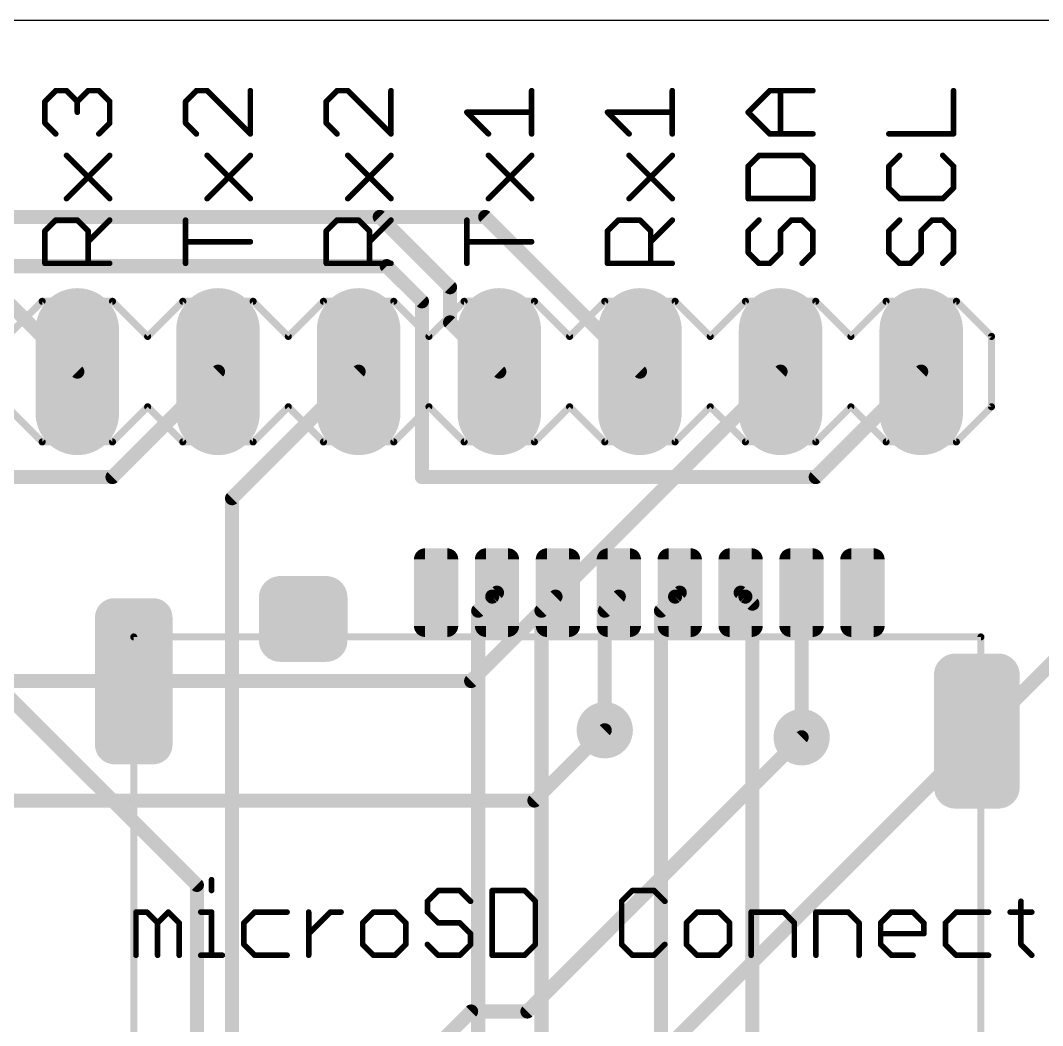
# Model space of a CAD drawing. Extents: x 0 to 99.1, y -1.2 to 60.2.
# Drawn here: x 67.3 to 85.76, y 42.04 to 60.19 of the extents above; entities that cross this region are included whole.
import ezdxf

# ---------------------------------------------------------------- set-up
doc = ezdxf.new("R2010")
doc.units = 0
for name, color, linetype in [('1', 22, 'CONTINUOUS'), ('16', 175, 'CONTINUOUS'), ('17', 82, 'CONTINUOUS'), ('18', 82, 'CONTINUOUS'), ('20', 7, 'CONTINUOUS'), ('21', 253, 'CONTINUOUS'), ('48', 253, 'CONTINUOUS')]:
    doc.layers.add(name, color=color, linetype=linetype)

# ---------------------------------------------------------------- blocks, each defined once
blk = doc.blocks.new('RECT')
blk.add_solid([(-0.5, -0.5), (0.5, -0.5), (-0.5, 0.5), (0.5, 0.5)])
blk = doc.blocks.new('LONGP100')
at = {"const_width": 1}
blk.add_lwpolyline([(-0.5, 0), (0.5, 0)], dxfattribs=at)
at = {"const_width": 0.5}
for points in [[(-0.5, 0.25, 1), (-0.5, -0.25)], [(0.5, -0.25, 1), (0.5, 0.25)]]:
    blk.add_lwpolyline(points, format="xyb", dxfattribs=at)
blk = doc.blocks.new('RECT128000X256000R50')
at = {"const_width": 0.2}
blk.add_lwpolyline([(0.3, -0.6), (0.3, 0.6, 0.4142), (0.2, 0.7), (-0.2, 0.7, 0.4142), (-0.3, 0.6), (-0.3, -0.6, 0.4142), (-0.2, -0.7), (0.2, -0.7, 0.4142)], format="xyb", close=True, dxfattribs=at)
blk.add_solid([(-0.2254, -0.6254), (0.2254, -0.6254), (-0.2254, 0.6254), (0.2254, 0.6254)])
blk = doc.blocks.new('RECT248000X448000R50')
at = {"const_width": 0.3875}
blk.add_lwpolyline([(0.5813, -1.0125), (0.5813, 1.0125, 0.4142), (0.3875, 1.2063), (-0.3875, 1.2063, 0.4142), (-0.5813, 1.0125), (-0.5813, -1.0125, 0.4142), (-0.3875, -1.2063), (0.3875, -1.2063, 0.4142)], format="xyb", close=True, dxfattribs=at)
blk.add_solid([(-0.4129, -1.0379), (0.4129, -1.0379), (-0.4129, 1.0379), (0.4129, 1.0379)])
blk = doc.blocks.new('RECT224000X480000R50')
at = {"const_width": 0.35}
blk.add_lwpolyline([(0.525, -1.15), (0.525, 1.15, 0.4142), (0.35, 1.325), (-0.35, 1.325, 0.4142), (-0.525, 1.15), (-0.525, -1.15, 0.4142), (-0.35, -1.325), (0.35, -1.325, 0.4142)], format="xyb", close=True, dxfattribs=at)
blk.add_solid([(-0.3754, -1.1754), (0.3754, -1.1754), (-0.3754, 1.1754), (0.3754, 1.1754)])
blk = doc.blocks.new('RECT256000X248000R50')
at = {"const_width": 0.3875}
blk.add_lwpolyline([(0.6063, -0.3875), (0.6063, 0.3875, 0.4142), (0.4125, 0.5813), (-0.4125, 0.5813, 0.4142), (-0.6063, 0.3875), (-0.6063, -0.3875, 0.4142), (-0.4125, -0.5813), (0.4125, -0.5813, 0.4142)], format="xyb", close=True, dxfattribs=at)
blk.add_solid([(-0.4379, -0.4129), (0.4379, -0.4129), (-0.4379, 0.4129), (0.4379, 0.4129)])
blk = doc.blocks.new('ROUNDV')
at = {"const_width": 0.5}
blk.add_lwpolyline([(0, -0.25, 1), (0, 0.25, 1), (0, -0.25)], format="xyb", dxfattribs=at)

msp = doc.modelspace()

# ---------------------------------------------------------------- linework, layer by layer
at = {"layer": '1', "const_width": 0.254}
for points in [[(25.019, 56.642), (73.787, 56.642)], [(73.787, 56.642), (75.057, 55.372)], [(56.769, 55.753), (73.914, 55.753)], [(73.914, 55.753), (74.549, 55.118)], [(75.057, 55.372), (75.057, 54.737)], [(74.549, 55.118), (74.549, 51.943)], [(75.057, 54.737), (75.946, 53.848)], [(71.12, 51.562), (73.406, 53.848)], [(81.661, 51.943), (83.566, 53.848)], [(74.549, 51.943), (81.661, 51.943)], [(71.12, 24.384), (71.12, 51.562)], [(75.565, 49.53), (75.819, 49.784)], [(75.819, 49.784), (75.905, 49.856)], [(76.708, 49.53), (76.962, 49.784)], [(76.962, 49.784), (77.005, 49.856)], [(77.851, 49.53), (78.105, 49.784)], [(78.105, 49.784), (78.105, 49.856)], [(78.867, 49.53), (79.121, 49.784)], [(79.121, 49.784), (79.205, 49.856)], [(80.391, 49.784), (80.305, 49.856)], [(80.518, 49.657), (80.391, 49.784)], [(81.407, 49.784), (81.405, 49.856)], [(81.407, 47.244), (81.407, 49.784)], [(75.565, 30.353), (75.565, 49.53)], [(76.708, 40.894), (76.708, 49.53)], [(77.851, 47.371), (77.851, 49.53)], [(78.867, 40.894), (78.867, 49.53)], [(80.518, 28.448), (80.518, 49.657)], [(67.056, 48.006), (70.485, 44.577)], [(70.485, 44.577), (70.485, 37.338)]]:
    msp.add_lwpolyline(points, dxfattribs=at)
at = {"layer": '1', "const_width": 0.127}
for points in [[(73.8319, 56.6869, 1), (73.7421, 56.5971)], [(73.787, 56.5785, 1), (73.787, 56.7055)], [(73.9589, 55.7979, 1), (73.8691, 55.7081)], [(73.914, 55.6895, 1), (73.914, 55.8165)], [(75.1205, 55.372, 1), (74.9935, 55.372)], [(75.0121, 55.3271, 1), (75.1019, 55.4169)], [(74.6125, 55.118, 1), (74.4855, 55.118)], [(74.5041, 55.0731, 1), (74.5939, 55.1629)], [(75.1019, 54.7819, 1), (75.0121, 54.6921)], [(74.9935, 54.737, 1), (75.1205, 54.737)], [(73.4509, 53.8031, 1), (73.3611, 53.8929)], [(75.9011, 53.8031, 1), (75.9909, 53.8929)], [(83.6109, 53.8031, 1), (83.5211, 53.8929)], [(74.549, 52.0065, 1), (74.549, 51.8795)], [(81.661, 51.8795, 1), (81.661, 52.0065)], [(74.4855, 51.943, 1), (74.6125, 51.943)], [(81.6161, 51.9879, 1), (81.7059, 51.8981)], [(71.1835, 51.562, 1), (71.0565, 51.562)], [(71.0751, 51.6069, 1), (71.1649, 51.5171)], [(75.7782, 49.8327, 1), (75.8598, 49.7353)], [(75.8639, 49.7391, 1), (75.7741, 49.8289)], [(75.9458, 49.8073, 1), (75.8642, 49.9047)], [(76.9075, 49.8166, 1), (77.0165, 49.7514)], [(77.0069, 49.7391, 1), (76.9171, 49.8289)], [(77.0595, 49.8234, 1), (76.9505, 49.8886)], [(78.1685, 49.856, 1), (78.0415, 49.856)], [(78.0415, 49.784, 1), (78.1685, 49.784)], [(78.1499, 49.7391, 1), (78.0601, 49.8289)], [(79.0797, 49.8322, 1), (79.1623, 49.7358)], [(79.1659, 49.7391, 1), (79.0761, 49.8289)], [(79.2463, 49.8078, 1), (79.1637, 49.9042)], [(80.3458, 49.9047, 1), (80.2642, 49.8073)], [(80.4359, 49.8289, 1), (80.3461, 49.7391)], [(80.3502, 49.7353, 1), (80.4318, 49.8327)], [(81.4685, 49.8578, 1), (81.3415, 49.8542)], [(81.4705, 49.784, 1), (81.3435, 49.784)], [(81.3435, 49.7822, 1), (81.4705, 49.7858)], [(75.6285, 49.53, 1), (75.5015, 49.53)], [(76.7715, 49.53, 1), (76.6445, 49.53)], [(77.9145, 49.53, 1), (77.7875, 49.53)], [(78.9305, 49.53, 1), (78.8035, 49.53)], [(80.5815, 49.657, 1), (80.4545, 49.657)], [(80.4731, 49.6121, 1), (80.5629, 49.7019)], [(75.5201, 49.5749, 1), (75.6099, 49.4851)], [(76.6631, 49.5749, 1), (76.7529, 49.4851)], [(77.8061, 49.5749, 1), (77.8959, 49.4851)], [(78.8221, 49.5749, 1), (78.9119, 49.4851)], [(77.7875, 47.371, 1), (77.9145, 47.371)], [(81.3435, 47.244, 1), (81.4705, 47.244)], [(70.5485, 44.577, 1), (70.4215, 44.577)], [(70.4401, 44.5321, 1), (70.5299, 44.6219)]]:
    msp.add_lwpolyline(points, format="xyb", dxfattribs=at)
at = {"layer": '16', "const_width": 0.254}
for points in [[(75.692, 56.642), (15.113, 56.642)], [(78.486, 53.848), (75.692, 56.642)], [(66.421, 55.753), (68.326, 53.848)], [(70.866, 53.848), (68.961, 51.943)], [(75.438, 48.26), (81.026, 53.848)], [(79.121, 41.783), (91.186, 53.848)], [(68.961, 51.943), (59.055, 51.943)], [(59.182, 48.26), (75.438, 48.26)], [(76.581, 46.101), (77.851, 47.371)], [(76.454, 42.291), (81.407, 47.244)], [(65.405, 46.101), (76.581, 46.101)], [(69.088, 35.941), (75.438, 42.291)], [(75.438, 42.291), (76.454, 42.291)]]:
    msp.add_lwpolyline(points, dxfattribs=at)
at = {"layer": '16', "const_width": 0.127}
for points in [[(75.7369, 56.6869, 1), (75.6471, 56.5971)], [(75.692, 56.5785, 1), (75.692, 56.7055)], [(68.2811, 53.8031, 1), (68.3709, 53.8929)], [(70.9109, 53.8031, 1), (70.8211, 53.8929)], [(78.4411, 53.8031, 1), (78.5309, 53.8929)], [(81.0709, 53.8031, 1), (80.9811, 53.8929)], [(68.961, 51.8795, 1), (68.961, 52.0065)], [(68.9161, 51.9879, 1), (69.0059, 51.8981)], [(75.3931, 48.3049, 1), (75.4829, 48.2151)], [(75.438, 48.1965, 1), (75.438, 48.3235)], [(77.8959, 47.3261, 1), (77.8061, 47.4159)], [(81.4519, 47.1991, 1), (81.3621, 47.2889)], [(76.5361, 46.1459, 1), (76.6259, 46.0561)], [(76.581, 46.0375, 1), (76.581, 46.1645)], [(75.438, 42.3545, 1), (75.438, 42.2275)], [(75.4829, 42.2461, 1), (75.3931, 42.3359)], [(76.4091, 42.3359, 1), (76.4989, 42.2461)], [(76.454, 42.2275, 1), (76.454, 42.3545)]]:
    msp.add_lwpolyline(points, format="xyb", dxfattribs=at)
at = {"layer": '20'}
msp.add_line((96.9243, 60.1908), (1.3641, 60.188), dxfattribs=at)
at = {"layer": '21'}
for points, const_width in [([(67.7408, 58.7273), (67.9357, 58.9222)], 0.1016), ([(67.9357, 58.9222), (68.1306, 58.9222)], 0.1016), ([(68.1306, 58.9222), (68.3255, 58.7273)], 0.1016), ([(68.3255, 58.7273), (68.5204, 58.9222)], 0.1016), ([(68.5204, 58.9222), (68.7153, 58.9222)], 0.1016), ([(68.7153, 58.9222), (68.9102, 58.7273)], 0.1016), ([(70.4757, 58.9222), (70.2808, 58.7273)], 0.1016), ([(70.6706, 58.9222), (70.4757, 58.9222)], 0.1016), ([(71.4502, 58.1426), (70.6706, 58.9222)], 0.1016), ([(71.4502, 58.9222), (71.4502, 58.1426)], 0.1016), ([(73.0157, 58.9222), (72.8208, 58.7273)], 0.1016), ([(73.2106, 58.9222), (73.0157, 58.9222)], 0.1016), ([(73.9902, 58.1426), (73.2106, 58.9222)], 0.1016), ([(73.9902, 58.9222), (73.9902, 58.1426)], 0.1016), ([(76.5302, 58.1426), (76.5302, 58.9222)], 0.1016), ([(79.0702, 58.1426), (79.0702, 58.9222)], 0.1016), ([(80.4408, 58.5324), (80.8306, 58.9222)], 0.1016), ([(80.8306, 58.9222), (81.6102, 58.9222)], 0.1016), ([(81.0255, 58.1426), (81.0255, 58.9222)], 0.1016), ([(84.1502, 58.1426), (84.1502, 58.9222)], 0.1016), ([(67.7408, 58.3375), (67.7408, 58.7273)], 0.1016), ([(68.3255, 58.7273), (68.3255, 58.5324)], 0.1016), ([(68.9102, 58.7273), (68.9102, 58.3375)], 0.1016), ([(70.2808, 58.7273), (70.2808, 58.3375)], 0.1016), ([(72.8208, 58.7273), (72.8208, 58.3375)], 0.1016), ([(75.7506, 58.1426), (75.3608, 58.5324)], 0.1016), ([(75.3608, 58.5324), (76.5302, 58.5324)], 0.1016), ([(78.2906, 58.1426), (77.9008, 58.5324)], 0.1016), ([(77.9008, 58.5324), (79.0702, 58.5324)], 0.1016), ([(80.8306, 58.1426), (80.4408, 58.5324)], 0.1016), ([(67.9357, 58.1426), (67.7408, 58.3375)], 0.1016), ([(68.9102, 58.3375), (68.7153, 58.1426)], 0.1016), ([(70.2808, 58.3375), (70.4757, 58.1426)], 0.1016), ([(72.8208, 58.3375), (73.0157, 58.1426)], 0.1016), ([(81.6102, 58.1426), (80.8306, 58.1426)], 0.1016), ([(82.9808, 58.1426), (84.1502, 58.1426)], 0.1016), ([(68.1306, 56.9732), (68.9102, 57.7528)], 0.1016), ([(68.9102, 56.9732), (68.1306, 57.7528)], 0.1016), ([(70.6706, 56.9732), (71.4502, 57.7528)], 0.1016), ([(71.4502, 56.9732), (70.6706, 57.7528)], 0.1016), ([(73.2106, 56.9732), (73.9902, 57.7528)], 0.1016), ([(73.9902, 56.9732), (73.2106, 57.7528)], 0.1016), ([(75.7506, 56.9732), (76.5302, 57.7528)], 0.1016), ([(76.5302, 56.9732), (75.7506, 57.7528)], 0.1016), ([(78.2906, 56.9732), (79.0702, 57.7528)], 0.1016), ([(79.0702, 56.9732), (78.2906, 57.7528)], 0.1016), ([(80.6357, 57.7528), (80.4408, 57.5579)], 0.1016), ([(81.4153, 57.7528), (80.6357, 57.7528)], 0.1016), ([(81.6102, 57.5579), (81.4153, 57.7528)], 0.1016), ([(83.1757, 57.7528), (82.9808, 57.5579)], 0.1016), ([(84.1502, 57.5579), (83.9553, 57.7528)], 0.1016), ([(80.4408, 57.5579), (80.4408, 56.9732)], 0.1016), ([(81.6102, 56.9732), (81.6102, 57.5579)], 0.1016), ([(82.9808, 57.5579), (82.9808, 57.1681)], 0.1016), ([(84.1502, 57.1681), (84.1502, 57.5579)], 0.1016), ([(82.9808, 57.1681), (83.1757, 56.9732)], 0.1016), ([(83.9553, 56.9732), (84.1502, 57.1681)], 0.1016), ([(80.4408, 56.9732), (81.6102, 56.9732)], 0.1016), ([(83.1757, 56.9732), (83.9553, 56.9732)], 0.1016), ([(67.7408, 56.3885), (67.9357, 56.5834)], 0.1016), ([(67.9357, 56.5834), (68.3255, 56.5834)], 0.1016), ([(68.3255, 56.5834), (68.5204, 56.3885)], 0.1016), ([(68.5204, 56.1936), (68.9102, 56.5834)], 0.1016), ([(70.2808, 55.8038), (70.2808, 56.5834)], 0.1016), ([(72.8208, 56.3885), (73.0157, 56.5834)], 0.1016), ([(73.0157, 56.5834), (73.4055, 56.5834)], 0.1016), ([(73.4055, 56.5834), (73.6004, 56.3885)], 0.1016), ([(73.6004, 56.1936), (73.9902, 56.5834)], 0.1016), ([(75.3608, 55.8038), (75.3608, 56.5834)], 0.1016), ([(77.9008, 56.3885), (78.0957, 56.5834)], 0.1016), ([(78.0957, 56.5834), (78.4855, 56.5834)], 0.1016), ([(78.4855, 56.5834), (78.6804, 56.3885)], 0.1016), ([(78.6804, 56.1936), (79.0702, 56.5834)], 0.1016), ([(80.6357, 56.5834), (80.4408, 56.3885)], 0.1016), ([(81.0255, 56.3885), (81.2204, 56.5834)], 0.1016), ([(81.2204, 56.5834), (81.4153, 56.5834)], 0.1016), ([(81.4153, 56.5834), (81.6102, 56.3885)], 0.1016), ([(83.1757, 56.5834), (82.9808, 56.3885)], 0.1016), ([(83.5655, 56.3885), (83.7604, 56.5834)], 0.1016), ([(83.7604, 56.5834), (83.9553, 56.5834)], 0.1016), ([(83.9553, 56.5834), (84.1502, 56.3885)], 0.1016), ([(67.7408, 55.8038), (67.7408, 56.3885)], 0.1016), ([(68.5204, 56.3885), (68.5204, 55.8038)], 0.1016), ([(72.8208, 55.8038), (72.8208, 56.3885)], 0.1016), ([(73.6004, 56.3885), (73.6004, 55.8038)], 0.1016), ([(77.9008, 55.8038), (77.9008, 56.3885)], 0.1016), ([(78.6804, 56.3885), (78.6804, 55.8038)], 0.1016), ([(80.4408, 56.3885), (80.4408, 55.9987)], 0.1016), ([(81.0255, 55.9987), (81.0255, 56.3885)], 0.1016), ([(81.6102, 56.3885), (81.6102, 55.9987)], 0.1016), ([(82.9808, 56.3885), (82.9808, 55.9987)], 0.1016), ([(83.5655, 55.9987), (83.5655, 56.3885)], 0.1016), ([(84.1502, 56.3885), (84.1502, 55.9987)], 0.1016), ([(71.4502, 56.1936), (70.2808, 56.1936)], 0.1016), ([(76.5302, 56.1936), (75.3608, 56.1936)], 0.1016), ([(80.4408, 55.9987), (80.6357, 55.8038)], 0.1016), ([(80.8306, 55.8038), (81.0255, 55.9987)], 0.1016), ([(81.6102, 55.9987), (81.4153, 55.8038)], 0.1016), ([(82.9808, 55.9987), (83.1757, 55.8038)], 0.1016), ([(83.3706, 55.8038), (83.5655, 55.9987)], 0.1016), ([(84.1502, 55.9987), (83.9553, 55.8038)], 0.1016), ([(68.9102, 55.8038), (67.7408, 55.8038)], 0.1016), ([(73.9902, 55.8038), (72.8208, 55.8038)], 0.1016), ([(79.0702, 55.8038), (77.9008, 55.8038)], 0.1016), ([(80.6357, 55.8038), (80.8306, 55.8038)], 0.1016), ([(83.1757, 55.8038), (83.3706, 55.8038)], 0.1016), ([(67.056, 54.483), (67.691, 55.118)], 0.127), ([(67.691, 55.118), (68.961, 55.118)], 0.127), ([(68.961, 55.118), (69.596, 54.483)], 0.127), ([(69.596, 54.483), (70.231, 55.118)], 0.127), ([(70.231, 55.118), (71.501, 55.118)], 0.127), ([(71.501, 55.118), (72.136, 54.483)], 0.127), ([(72.136, 54.483), (72.771, 55.118)], 0.127), ([(72.771, 55.118), (74.041, 55.118)], 0.127), ([(74.041, 55.118), (74.676, 54.483)], 0.127), ([(74.676, 54.483), (75.311, 55.118)], 0.127), ([(75.311, 55.118), (76.581, 55.118)], 0.127), ([(76.581, 55.118), (77.216, 54.483)], 0.127), ([(77.216, 54.483), (77.851, 55.118)], 0.127), ([(77.851, 55.118), (79.121, 55.118)], 0.127), ([(79.121, 55.118), (79.756, 54.483)], 0.127), ([(79.756, 54.483), (80.391, 55.118)], 0.127), ([(80.391, 55.118), (81.661, 55.118)], 0.127), ([(81.661, 55.118), (82.296, 54.483)], 0.127), ([(82.296, 54.483), (82.931, 55.118)], 0.127), ([(82.931, 55.118), (84.201, 55.118)], 0.127), ([(84.201, 55.118), (84.836, 54.483)], 0.127), ([(84.836, 54.483), (84.836, 53.213)], 0.127), ([(67.691, 52.578), (67.056, 53.213)], 0.127), ([(69.596, 53.213), (68.961, 52.578)], 0.127), ([(70.231, 52.578), (69.596, 53.213)], 0.127), ([(72.136, 53.213), (71.501, 52.578)], 0.127), ([(72.771, 52.578), (72.136, 53.213)], 0.127), ([(74.676, 53.213), (74.041, 52.578)], 0.127), ([(75.311, 52.578), (74.676, 53.213)], 0.127), ([(77.216, 53.213), (76.581, 52.578)], 0.127), ([(77.851, 52.578), (77.216, 53.213)], 0.127), ([(79.756, 53.213), (79.121, 52.578)], 0.127), ([(80.391, 52.578), (79.756, 53.213)], 0.127), ([(82.296, 53.213), (81.661, 52.578)], 0.127), ([(82.931, 52.578), (82.296, 53.213)], 0.127), ([(84.836, 53.213), (84.201, 52.578)], 0.127), ([(68.961, 52.578), (67.691, 52.578)], 0.127), ([(71.501, 52.578), (70.231, 52.578)], 0.127), ([(74.041, 52.578), (72.771, 52.578)], 0.127), ([(76.581, 52.578), (75.311, 52.578)], 0.127), ([(79.121, 52.578), (77.851, 52.578)], 0.127), ([(81.661, 52.578), (80.391, 52.578)], 0.127), ([(84.201, 52.578), (82.931, 52.578)], 0.127), ([(84.645, 49.056), (69.345, 49.056)], 0.127), ([(69.345, 49.056), (69.345, 33.256)], 0.127), ([(84.645, 33.256), (84.645, 49.056)], 0.127)]:
    msp.add_lwpolyline(points, dxfattribs=dict(at, const_width=const_width))
for points, const_width in [([(67.9357, 58.9476, 1), (67.9357, 58.8968)], 0.0508), ([(67.9537, 58.9042, 1), (67.9177, 58.9402)], 0.0508), ([(68.1486, 58.9402, 1), (68.1126, 58.9042)], 0.0508), ([(68.1306, 58.8968, 1), (68.1306, 58.9476)], 0.0508), ([(68.5204, 58.9476, 1), (68.5204, 58.8968)], 0.0508), ([(68.5384, 58.9042, 1), (68.5024, 58.9402)], 0.0508), ([(68.7333, 58.9402, 1), (68.6973, 58.9042)], 0.0508), ([(68.7153, 58.8968, 1), (68.7153, 58.9476)], 0.0508), ([(70.4757, 58.9476, 1), (70.4757, 58.8968)], 0.0508), ([(70.4937, 58.9042, 1), (70.4577, 58.9402)], 0.0508), ([(70.6886, 58.9402, 1), (70.6526, 58.9042)], 0.0508), ([(70.6706, 58.8968, 1), (70.6706, 58.9476)], 0.0508), ([(71.4756, 58.9222, 1), (71.4248, 58.9222)], 0.0508), ([(73.0157, 58.9476, 1), (73.0157, 58.8968)], 0.0508), ([(73.0337, 58.9042, 1), (72.9977, 58.9402)], 0.0508), ([(73.2286, 58.9402, 1), (73.1926, 58.9042)], 0.0508), ([(73.2106, 58.8968, 1), (73.2106, 58.9476)], 0.0508), ([(74.0156, 58.9222, 1), (73.9648, 58.9222)], 0.0508), ([(76.5556, 58.9222, 1), (76.5048, 58.9222)], 0.0508), ([(79.0956, 58.9222, 1), (79.0448, 58.9222)], 0.0508), ([(80.8306, 58.9476, 1), (80.8306, 58.8968)], 0.0508), ([(80.8486, 58.9042, 1), (80.8126, 58.9402)], 0.0508), ([(81.0509, 58.9222, 1), (81.0001, 58.9222)], 0.0508), ([(81.6102, 58.8968, 1), (81.6102, 58.9476)], 0.0508), ([(84.1756, 58.9222, 1), (84.1248, 58.9222)], 0.0508), ([(67.7228, 58.7453, 1), (67.7588, 58.7093)], 0.0508), ([(67.7662, 58.7273, 1), (67.7154, 58.7273)], 0.0508), ([(68.3075, 58.7453, 1), (68.3435, 58.7093)], 0.0508), ([(68.3509, 58.7273, 1), (68.3001, 58.7273)], 0.0508), ([(68.3075, 58.7093, 1), (68.3435, 58.7453)], 0.0508), ([(68.9356, 58.7273, 1), (68.8848, 58.7273)], 0.0508), ([(68.8922, 58.7093, 1), (68.9282, 58.7453)], 0.0508), ([(70.2628, 58.7453, 1), (70.2988, 58.7093)], 0.0508), ([(70.3062, 58.7273, 1), (70.2554, 58.7273)], 0.0508), ([(72.8028, 58.7453, 1), (72.8388, 58.7093)], 0.0508), ([(72.8462, 58.7273, 1), (72.7954, 58.7273)], 0.0508), ([(68.3001, 58.5324, 1), (68.3509, 58.5324)], 0.0508), ([(75.3788, 58.5504, 1), (75.3428, 58.5144)], 0.0508), ([(75.3608, 58.5578, 1), (75.3608, 58.507)], 0.0508), ([(76.5302, 58.507, 1), (76.5302, 58.5578)], 0.0508), ([(77.9188, 58.5504, 1), (77.8828, 58.5144)], 0.0508), ([(77.9008, 58.5578, 1), (77.9008, 58.507)], 0.0508), ([(79.0702, 58.507, 1), (79.0702, 58.5578)], 0.0508), ([(80.4588, 58.5504, 1), (80.4228, 58.5144)], 0.0508), ([(80.4228, 58.5504, 1), (80.4588, 58.5144)], 0.0508), ([(67.7588, 58.3555, 1), (67.7228, 58.3195)], 0.0508), ([(67.7154, 58.3375, 1), (67.7662, 58.3375)], 0.0508), ([(68.8848, 58.3375, 1), (68.9356, 58.3375)], 0.0508), ([(68.9282, 58.3195, 1), (68.8922, 58.3555)], 0.0508), ([(70.2988, 58.3555, 1), (70.2628, 58.3195)], 0.0508), ([(70.2554, 58.3375, 1), (70.3062, 58.3375)], 0.0508), ([(72.8388, 58.3555, 1), (72.8028, 58.3195)], 0.0508), ([(72.7954, 58.3375, 1), (72.8462, 58.3375)], 0.0508), ([(67.9177, 58.1246, 1), (67.9537, 58.1606)], 0.0508), ([(68.6973, 58.1606, 1), (68.7333, 58.1246)], 0.0508), ([(70.4577, 58.1246, 1), (70.4937, 58.1606)], 0.0508), ([(71.4248, 58.1426, 1), (71.4756, 58.1426)], 0.0508), ([(71.4322, 58.1246, 1), (71.4682, 58.1606)], 0.0508), ([(72.9977, 58.1246, 1), (73.0337, 58.1606)], 0.0508), ([(73.9648, 58.1426, 1), (74.0156, 58.1426)], 0.0508), ([(73.9722, 58.1246, 1), (74.0082, 58.1606)], 0.0508), ([(75.7326, 58.1246, 1), (75.7686, 58.1606)], 0.0508), ([(76.5048, 58.1426, 1), (76.5556, 58.1426)], 0.0508), ([(78.2726, 58.1246, 1), (78.3086, 58.1606)], 0.0508), ([(79.0448, 58.1426, 1), (79.0956, 58.1426)], 0.0508), ([(80.8306, 58.168, 1), (80.8306, 58.1172)], 0.0508), ([(80.8126, 58.1246, 1), (80.8486, 58.1606)], 0.0508), ([(81.0001, 58.1426, 1), (81.0509, 58.1426)], 0.0508), ([(81.6102, 58.1172, 1), (81.6102, 58.168)], 0.0508), ([(82.9808, 58.168, 1), (82.9808, 58.1172)], 0.0508), ([(84.1248, 58.1426, 1), (84.1756, 58.1426)], 0.0508), ([(84.1502, 58.1172, 1), (84.1502, 58.168)], 0.0508), ([(68.1486, 57.7708, 1), (68.1126, 57.7348)], 0.0508), ([(68.9282, 57.7348, 1), (68.8922, 57.7708)], 0.0508), ([(70.6886, 57.7708, 1), (70.6526, 57.7348)], 0.0508), ([(71.4682, 57.7348, 1), (71.4322, 57.7708)], 0.0508), ([(73.2286, 57.7708, 1), (73.1926, 57.7348)], 0.0508), ([(74.0082, 57.7348, 1), (73.9722, 57.7708)], 0.0508), ([(75.7686, 57.7708, 1), (75.7326, 57.7348)], 0.0508), ([(76.5482, 57.7348, 1), (76.5122, 57.7708)], 0.0508), ([(78.3086, 57.7708, 1), (78.2726, 57.7348)], 0.0508), ([(79.0882, 57.7348, 1), (79.0522, 57.7708)], 0.0508), ([(80.6357, 57.7782, 1), (80.6357, 57.7274)], 0.0508), ([(80.6537, 57.7348, 1), (80.6177, 57.7708)], 0.0508), ([(81.4333, 57.7708, 1), (81.3973, 57.7348)], 0.0508), ([(81.4153, 57.7274, 1), (81.4153, 57.7782)], 0.0508), ([(83.1937, 57.7348, 1), (83.1577, 57.7708)], 0.0508), ([(83.9733, 57.7708, 1), (83.9373, 57.7348)], 0.0508), ([(80.4228, 57.5759, 1), (80.4588, 57.5399)], 0.0508), ([(80.4662, 57.5579, 1), (80.4154, 57.5579)], 0.0508), ([(81.6356, 57.5579, 1), (81.5848, 57.5579)], 0.0508), ([(81.5922, 57.5399, 1), (81.6282, 57.5759)], 0.0508), ([(82.9628, 57.5759, 1), (82.9988, 57.5399)], 0.0508), ([(83.0062, 57.5579, 1), (82.9554, 57.5579)], 0.0508), ([(84.1756, 57.5579, 1), (84.1248, 57.5579)], 0.0508), ([(84.1322, 57.5399, 1), (84.1682, 57.5759)], 0.0508), ([(82.9988, 57.1861, 1), (82.9628, 57.1501)], 0.0508), ([(82.9554, 57.1681, 1), (83.0062, 57.1681)], 0.0508), ([(84.1248, 57.1681, 1), (84.1756, 57.1681)], 0.0508), ([(84.1682, 57.1501, 1), (84.1322, 57.1861)], 0.0508), ([(68.1126, 56.9912, 1), (68.1486, 56.9552)], 0.0508), ([(68.8922, 56.9552, 1), (68.9282, 56.9912)], 0.0508), ([(70.6526, 56.9912, 1), (70.6886, 56.9552)], 0.0508), ([(71.4322, 56.9552, 1), (71.4682, 56.9912)], 0.0508), ([(73.1926, 56.9912, 1), (73.2286, 56.9552)], 0.0508), ([(73.9722, 56.9552, 1), (74.0082, 56.9912)], 0.0508), ([(75.7326, 56.9912, 1), (75.7686, 56.9552)], 0.0508), ([(76.5122, 56.9552, 1), (76.5482, 56.9912)], 0.0508), ([(78.2726, 56.9912, 1), (78.3086, 56.9552)], 0.0508), ([(79.0522, 56.9552, 1), (79.0882, 56.9912)], 0.0508), ([(80.4408, 56.9986, 1), (80.4408, 56.9478)], 0.0508), ([(80.4154, 56.9732, 1), (80.4662, 56.9732)], 0.0508), ([(81.5848, 56.9732, 1), (81.6356, 56.9732)], 0.0508), ([(81.6102, 56.9478, 1), (81.6102, 56.9986)], 0.0508), ([(83.1757, 56.9986, 1), (83.1757, 56.9478)], 0.0508), ([(83.1577, 56.9552, 1), (83.1937, 56.9912)], 0.0508), ([(83.9373, 56.9912, 1), (83.9733, 56.9552)], 0.0508), ([(83.9553, 56.9478, 1), (83.9553, 56.9986)], 0.0508), ([(67.9357, 56.6088, 1), (67.9357, 56.558)], 0.0508), ([(67.9537, 56.5654, 1), (67.9177, 56.6014)], 0.0508), ([(68.3435, 56.6014, 1), (68.3075, 56.5654)], 0.0508), ([(68.3255, 56.558, 1), (68.3255, 56.6088)], 0.0508), ([(68.9282, 56.5654, 1), (68.8922, 56.6014)], 0.0508), ([(70.3062, 56.5834, 1), (70.2554, 56.5834)], 0.0508), ([(73.0157, 56.6088, 1), (73.0157, 56.558)], 0.0508), ([(73.0337, 56.5654, 1), (72.9977, 56.6014)], 0.0508), ([(73.4235, 56.6014, 1), (73.3875, 56.5654)], 0.0508), ([(73.4055, 56.558, 1), (73.4055, 56.6088)], 0.0508), ([(74.0082, 56.5654, 1), (73.9722, 56.6014)], 0.0508), ([(75.3862, 56.5834, 1), (75.3354, 56.5834)], 0.0508), ([(78.0957, 56.6088, 1), (78.0957, 56.558)], 0.0508), ([(78.1137, 56.5654, 1), (78.0777, 56.6014)], 0.0508), ([(78.5035, 56.6014, 1), (78.4675, 56.5654)], 0.0508), ([(78.4855, 56.558, 1), (78.4855, 56.6088)], 0.0508), ([(79.0882, 56.5654, 1), (79.0522, 56.6014)], 0.0508), ([(80.6537, 56.5654, 1), (80.6177, 56.6014)], 0.0508), ([(81.2204, 56.6088, 1), (81.2204, 56.558)], 0.0508), ([(81.2384, 56.5654, 1), (81.2024, 56.6014)], 0.0508), ([(81.4333, 56.6014, 1), (81.3973, 56.5654)], 0.0508), ([(81.4153, 56.558, 1), (81.4153, 56.6088)], 0.0508), ([(83.1937, 56.5654, 1), (83.1577, 56.6014)], 0.0508), ([(83.7604, 56.6088, 1), (83.7604, 56.558)], 0.0508), ([(83.7784, 56.5654, 1), (83.7424, 56.6014)], 0.0508), ([(83.9733, 56.6014, 1), (83.9373, 56.5654)], 0.0508), ([(83.9553, 56.558, 1), (83.9553, 56.6088)], 0.0508), ([(67.7228, 56.4065, 1), (67.7588, 56.3705)], 0.0508), ([(67.7662, 56.3885, 1), (67.7154, 56.3885)], 0.0508), ([(68.5458, 56.3885, 1), (68.495, 56.3885)], 0.0508), ([(68.5024, 56.3705, 1), (68.5384, 56.4065)], 0.0508), ([(72.8028, 56.4065, 1), (72.8388, 56.3705)], 0.0508), ([(72.8462, 56.3885, 1), (72.7954, 56.3885)], 0.0508), ([(73.6258, 56.3885, 1), (73.575, 56.3885)], 0.0508), ([(73.5824, 56.3705, 1), (73.6184, 56.4065)], 0.0508), ([(77.8828, 56.4065, 1), (77.9188, 56.3705)], 0.0508), ([(77.9262, 56.3885, 1), (77.8754, 56.3885)], 0.0508), ([(78.7058, 56.3885, 1), (78.655, 56.3885)], 0.0508), ([(78.6624, 56.3705, 1), (78.6984, 56.4065)], 0.0508), ([(80.4228, 56.4065, 1), (80.4588, 56.3705)], 0.0508), ([(80.4662, 56.3885, 1), (80.4154, 56.3885)], 0.0508), ([(81.0075, 56.4065, 1), (81.0435, 56.3705)], 0.0508), ([(81.0509, 56.3885, 1), (81.0001, 56.3885)], 0.0508), ([(81.6356, 56.3885, 1), (81.5848, 56.3885)], 0.0508), ([(81.5922, 56.3705, 1), (81.6282, 56.4065)], 0.0508), ([(82.9628, 56.4065, 1), (82.9988, 56.3705)], 0.0508), ([(83.0062, 56.3885, 1), (82.9554, 56.3885)], 0.0508), ([(83.5475, 56.4065, 1), (83.5835, 56.3705)], 0.0508), ([(83.5909, 56.3885, 1), (83.5401, 56.3885)], 0.0508), ([(84.1756, 56.3885, 1), (84.1248, 56.3885)], 0.0508), ([(84.1322, 56.3705, 1), (84.1682, 56.4065)], 0.0508), ([(68.5024, 56.2116, 1), (68.5384, 56.1756)], 0.0508), ([(70.2808, 56.219, 1), (70.2808, 56.1682)], 0.0508), ([(71.4502, 56.1682, 1), (71.4502, 56.219)], 0.0508), ([(73.5824, 56.2116, 1), (73.6184, 56.1756)], 0.0508), ([(75.3608, 56.219, 1), (75.3608, 56.1682)], 0.0508), ([(76.5302, 56.1682, 1), (76.5302, 56.219)], 0.0508), ([(78.6624, 56.2116, 1), (78.6984, 56.1756)], 0.0508), ([(80.4588, 56.0167, 1), (80.4228, 55.9807)], 0.0508), ([(80.4154, 55.9987, 1), (80.4662, 55.9987)], 0.0508), ([(81.0001, 55.9987, 1), (81.0509, 55.9987)], 0.0508), ([(81.0435, 55.9807, 1), (81.0075, 56.0167)], 0.0508), ([(81.5848, 55.9987, 1), (81.6356, 55.9987)], 0.0508), ([(81.6282, 55.9807, 1), (81.5922, 56.0167)], 0.0508), ([(82.9988, 56.0167, 1), (82.9628, 55.9807)], 0.0508), ([(82.9554, 55.9987, 1), (83.0062, 55.9987)], 0.0508), ([(83.5401, 55.9987, 1), (83.5909, 55.9987)], 0.0508), ([(83.5835, 55.9807, 1), (83.5475, 56.0167)], 0.0508), ([(84.1248, 55.9987, 1), (84.1756, 55.9987)], 0.0508), ([(84.1682, 55.9807, 1), (84.1322, 56.0167)], 0.0508), ([(67.7408, 55.8292, 1), (67.7408, 55.7784)], 0.0508), ([(67.7154, 55.8038, 1), (67.7662, 55.8038)], 0.0508), ([(68.495, 55.8038, 1), (68.5458, 55.8038)], 0.0508), ([(68.9102, 55.7784, 1), (68.9102, 55.8292)], 0.0508), ([(70.2554, 55.8038, 1), (70.3062, 55.8038)], 0.0508), ([(72.8208, 55.8292, 1), (72.8208, 55.7784)], 0.0508), ([(72.7954, 55.8038, 1), (72.8462, 55.8038)], 0.0508), ([(73.575, 55.8038, 1), (73.6258, 55.8038)], 0.0508), ([(73.9902, 55.7784, 1), (73.9902, 55.8292)], 0.0508), ([(75.3354, 55.8038, 1), (75.3862, 55.8038)], 0.0508), ([(77.9008, 55.8292, 1), (77.9008, 55.7784)], 0.0508), ([(77.8754, 55.8038, 1), (77.9262, 55.8038)], 0.0508), ([(78.655, 55.8038, 1), (78.7058, 55.8038)], 0.0508), ([(79.0702, 55.7784, 1), (79.0702, 55.8292)], 0.0508), ([(80.6357, 55.8292, 1), (80.6357, 55.7784)], 0.0508), ([(80.6177, 55.7858, 1), (80.6537, 55.8218)], 0.0508), ([(80.8126, 55.8218, 1), (80.8486, 55.7858)], 0.0508), ([(80.8306, 55.7784, 1), (80.8306, 55.8292)], 0.0508), ([(81.3973, 55.8218, 1), (81.4333, 55.7858)], 0.0508), ([(83.1757, 55.8292, 1), (83.1757, 55.7784)], 0.0508), ([(83.1577, 55.7858, 1), (83.1937, 55.8218)], 0.0508), ([(83.3526, 55.8218, 1), (83.3886, 55.7858)], 0.0508), ([(83.3706, 55.7784, 1), (83.3706, 55.8292)], 0.0508), ([(83.9373, 55.8218, 1), (83.9733, 55.7858)], 0.0508), ([(67.691, 55.1498, 1), (67.691, 55.0862)], 0.0635), ([(67.7135, 55.0955, 1), (67.6685, 55.1405)], 0.0635), ([(68.9835, 55.1405, 1), (68.9385, 55.0955)], 0.0635), ([(68.961, 55.0862, 1), (68.961, 55.1498)], 0.0635), ([(70.231, 55.1498, 1), (70.231, 55.0862)], 0.0635), ([(70.2535, 55.0955, 1), (70.2085, 55.1405)], 0.0635), ([(71.5235, 55.1405, 1), (71.4785, 55.0955)], 0.0635), ([(71.501, 55.0862, 1), (71.501, 55.1498)], 0.0635), ([(72.771, 55.1498, 1), (72.771, 55.0862)], 0.0635), ([(72.7935, 55.0955, 1), (72.7485, 55.1405)], 0.0635), ([(74.0635, 55.1405, 1), (74.0185, 55.0955)], 0.0635), ([(74.041, 55.0862, 1), (74.041, 55.1498)], 0.0635), ([(75.311, 55.1498, 1), (75.311, 55.0862)], 0.0635), ([(75.3335, 55.0955, 1), (75.2885, 55.1405)], 0.0635), ([(76.6035, 55.1405, 1), (76.5585, 55.0955)], 0.0635), ([(76.581, 55.0862, 1), (76.581, 55.1498)], 0.0635), ([(77.851, 55.1498, 1), (77.851, 55.0862)], 0.0635), ([(77.8735, 55.0955, 1), (77.8285, 55.1405)], 0.0635), ([(79.1435, 55.1405, 1), (79.0985, 55.0955)], 0.0635), ([(79.121, 55.0862, 1), (79.121, 55.1498)], 0.0635), ([(80.391, 55.1498, 1), (80.391, 55.0862)], 0.0635), ([(80.4135, 55.0955, 1), (80.3685, 55.1405)], 0.0635), ([(81.6835, 55.1405, 1), (81.6385, 55.0955)], 0.0635), ([(81.661, 55.0862, 1), (81.661, 55.1498)], 0.0635), ([(82.931, 55.1498, 1), (82.931, 55.0862)], 0.0635), ([(82.9535, 55.0955, 1), (82.9085, 55.1405)], 0.0635), ([(84.2235, 55.1405, 1), (84.1785, 55.0955)], 0.0635), ([(84.201, 55.0862, 1), (84.201, 55.1498)], 0.0635), ([(69.5735, 54.5055, 1), (69.6185, 54.4605)], 0.0635), ([(69.5735, 54.4605, 1), (69.6185, 54.5055)], 0.0635), ([(72.1135, 54.5055, 1), (72.1585, 54.4605)], 0.0635), ([(72.1135, 54.4605, 1), (72.1585, 54.5055)], 0.0635), ([(74.6535, 54.5055, 1), (74.6985, 54.4605)], 0.0635), ([(74.6535, 54.4605, 1), (74.6985, 54.5055)], 0.0635), ([(77.1935, 54.5055, 1), (77.2385, 54.4605)], 0.0635), ([(77.1935, 54.4605, 1), (77.2385, 54.5055)], 0.0635), ([(79.7335, 54.5055, 1), (79.7785, 54.4605)], 0.0635), ([(79.7335, 54.4605, 1), (79.7785, 54.5055)], 0.0635), ([(82.2735, 54.5055, 1), (82.3185, 54.4605)], 0.0635), ([(82.2735, 54.4605, 1), (82.3185, 54.5055)], 0.0635), ([(84.8678, 54.483, 1), (84.8042, 54.483)], 0.0635), ([(84.8135, 54.4605, 1), (84.8585, 54.5055)], 0.0635), ([(69.6185, 53.2355, 1), (69.5735, 53.1905)], 0.0635), ([(69.6185, 53.1905, 1), (69.5735, 53.2355)], 0.0635), ([(72.1585, 53.2355, 1), (72.1135, 53.1905)], 0.0635), ([(72.1585, 53.1905, 1), (72.1135, 53.2355)], 0.0635), ([(74.6985, 53.2355, 1), (74.6535, 53.1905)], 0.0635), ([(74.6985, 53.1905, 1), (74.6535, 53.2355)], 0.0635), ([(77.2385, 53.2355, 1), (77.1935, 53.1905)], 0.0635), ([(77.2385, 53.1905, 1), (77.1935, 53.2355)], 0.0635), ([(79.7785, 53.2355, 1), (79.7335, 53.1905)], 0.0635), ([(79.7785, 53.1905, 1), (79.7335, 53.2355)], 0.0635), ([(82.3185, 53.2355, 1), (82.2735, 53.1905)], 0.0635), ([(82.3185, 53.1905, 1), (82.2735, 53.2355)], 0.0635), ([(84.8042, 53.213, 1), (84.8678, 53.213)], 0.0635), ([(84.8585, 53.1905, 1), (84.8135, 53.2355)], 0.0635), ([(67.691, 52.6098, 1), (67.691, 52.5463)], 0.0635), ([(67.6685, 52.5555, 1), (67.7135, 52.6005)], 0.0635), ([(68.9385, 52.6005, 1), (68.9835, 52.5555)], 0.0635), ([(68.961, 52.5463, 1), (68.961, 52.6098)], 0.0635), ([(70.231, 52.6098, 1), (70.231, 52.5463)], 0.0635), ([(70.2085, 52.5555, 1), (70.2535, 52.6005)], 0.0635), ([(71.4785, 52.6005, 1), (71.5235, 52.5555)], 0.0635), ([(71.501, 52.5463, 1), (71.501, 52.6098)], 0.0635), ([(72.771, 52.6098, 1), (72.771, 52.5463)], 0.0635), ([(72.7485, 52.5555, 1), (72.7935, 52.6005)], 0.0635), ([(74.0185, 52.6005, 1), (74.0635, 52.5555)], 0.0635), ([(74.041, 52.5463, 1), (74.041, 52.6098)], 0.0635), ([(75.311, 52.6098, 1), (75.311, 52.5463)], 0.0635), ([(75.2885, 52.5555, 1), (75.3335, 52.6005)], 0.0635), ([(76.5585, 52.6005, 1), (76.6035, 52.5555)], 0.0635), ([(76.581, 52.5463, 1), (76.581, 52.6098)], 0.0635), ([(77.851, 52.6098, 1), (77.851, 52.5463)], 0.0635), ([(77.8285, 52.5555, 1), (77.8735, 52.6005)], 0.0635), ([(79.0985, 52.6005, 1), (79.1435, 52.5555)], 0.0635), ([(79.121, 52.5463, 1), (79.121, 52.6098)], 0.0635), ([(80.391, 52.6098, 1), (80.391, 52.5463)], 0.0635), ([(80.3685, 52.5555, 1), (80.4135, 52.6005)], 0.0635), ([(81.6385, 52.6005, 1), (81.6835, 52.5555)], 0.0635), ([(81.661, 52.5463, 1), (81.661, 52.6098)], 0.0635), ([(82.931, 52.6098, 1), (82.931, 52.5463)], 0.0635), ([(82.9085, 52.5555, 1), (82.9535, 52.6005)], 0.0635), ([(84.1785, 52.6005, 1), (84.2235, 52.5555)], 0.0635), ([(84.201, 52.5463, 1), (84.201, 52.6098)], 0.0635), ([(69.3768, 49.056, 1), (69.3132, 49.056)], 0.0635), ([(69.345, 49.0878, 1), (69.345, 49.0243)], 0.0635), ([(84.6768, 49.056, 1), (84.6133, 49.056)], 0.0635), ([(84.645, 49.0243, 1), (84.645, 49.0878)], 0.0635)]:
    msp.add_lwpolyline(points, format="xyb", dxfattribs=dict(at, const_width=const_width))
at = {"layer": '48', "const_width": 0.1016}
for points in [[(70.7501, 44.6711), (70.7501, 44.4762)], [(74.843, 44.4762), (74.6481, 44.2813)], [(75.2328, 44.4762), (74.843, 44.4762)], [(75.4277, 44.2813), (75.2328, 44.4762)], [(75.8175, 44.4762), (75.8175, 43.3068)], [(76.4022, 44.4762), (75.8175, 44.4762)], [(76.5971, 44.2813), (76.4022, 44.4762)], [(78.3512, 44.4762), (78.1563, 44.2813)], [(78.741, 44.4762), (78.3512, 44.4762)], [(78.9359, 44.2813), (78.741, 44.4762)], [(74.6481, 44.2813), (74.6481, 44.0864)], [(76.5971, 43.5017), (76.5971, 44.2813)], [(78.1563, 44.2813), (78.1563, 43.5017)], [(85.3676, 44.2813), (85.3676, 43.5017)], [(69.3858, 43.3068), (69.3858, 44.0864)], [(69.3858, 44.0864), (69.5807, 44.0864)], [(69.5807, 44.0864), (69.7756, 43.8915)], [(69.7756, 43.8915), (69.9705, 44.0864)], [(69.9705, 44.0864), (70.1654, 43.8915)], [(70.5552, 44.0864), (70.7501, 44.0864)], [(70.7501, 44.0864), (70.7501, 43.3068)], [(71.5297, 44.0864), (71.3348, 43.8915)], [(72.1144, 44.0864), (71.5297, 44.0864)], [(72.5042, 43.3068), (72.5042, 44.0864)], [(72.5042, 43.6966), (72.894, 44.0864)], [(72.894, 44.0864), (73.0889, 44.0864)], [(73.6736, 44.0864), (73.4787, 43.8915)], [(74.0634, 44.0864), (73.6736, 44.0864)], [(74.2583, 43.8915), (74.0634, 44.0864)], [(74.6481, 44.0864), (74.843, 43.8915)], [(79.5206, 44.0864), (79.3257, 43.8915)], [(79.9104, 44.0864), (79.5206, 44.0864)], [(80.1053, 43.8915), (79.9104, 44.0864)], [(80.4951, 43.3068), (80.4951, 44.0864)], [(80.4951, 44.0864), (81.0798, 44.0864)], [(81.0798, 44.0864), (81.2747, 43.8915)], [(81.6645, 43.3068), (81.6645, 44.0864)], [(81.6645, 44.0864), (82.2492, 44.0864)], [(82.2492, 44.0864), (82.4441, 43.8915)], [(82.8339, 43.8915), (83.0288, 44.0864)], [(83.0288, 44.0864), (83.4186, 44.0864)], [(83.4186, 44.0864), (83.6135, 43.8915)], [(84.1982, 44.0864), (84.0033, 43.8915)], [(84.7829, 44.0864), (84.1982, 44.0864)], [(85.1727, 44.0864), (85.5625, 44.0864)], [(69.7756, 43.8915), (69.7756, 43.3068)], [(70.1654, 43.8915), (70.1654, 43.3068)], [(71.3348, 43.8915), (71.3348, 43.5017)], [(73.4787, 43.8915), (73.4787, 43.5017)], [(74.2583, 43.5017), (74.2583, 43.8915)], [(74.843, 43.8915), (75.2328, 43.8915)], [(75.2328, 43.8915), (75.4277, 43.6966)], [(79.3257, 43.8915), (79.3257, 43.5017)], [(80.1053, 43.5017), (80.1053, 43.8915)], [(81.2747, 43.8915), (81.2747, 43.3068)], [(82.4441, 43.8915), (82.4441, 43.3068)], [(82.8339, 43.5017), (82.8339, 43.8915)], [(83.6135, 43.8915), (83.6135, 43.6966)], [(84.0033, 43.8915), (84.0033, 43.5017)], [(75.4277, 43.6966), (75.4277, 43.5017)], [(83.6135, 43.6966), (82.8339, 43.6966)], [(71.3348, 43.5017), (71.5297, 43.3068)], [(73.4787, 43.5017), (73.6736, 43.3068)], [(74.0634, 43.3068), (74.2583, 43.5017)], [(74.843, 43.3068), (74.6481, 43.5017)], [(75.4277, 43.5017), (75.2328, 43.3068)], [(76.4022, 43.3068), (76.5971, 43.5017)], [(78.1563, 43.5017), (78.3512, 43.3068)], [(78.741, 43.3068), (78.9359, 43.5017)], [(79.3257, 43.5017), (79.5206, 43.3068)], [(79.9104, 43.3068), (80.1053, 43.5017)], [(83.0288, 43.3068), (82.8339, 43.5017)], [(84.0033, 43.5017), (84.1982, 43.3068)], [(85.3676, 43.5017), (85.5625, 43.3068)], [(70.5552, 43.3068), (70.945, 43.3068)], [(71.5297, 43.3068), (72.1144, 43.3068)], [(73.6736, 43.3068), (74.0634, 43.3068)], [(75.2328, 43.3068), (74.843, 43.3068)], [(75.8175, 43.3068), (76.4022, 43.3068)], [(78.3512, 43.3068), (78.741, 43.3068)], [(79.5206, 43.3068), (79.9104, 43.3068)], [(83.4186, 43.3068), (83.0288, 43.3068)], [(84.1982, 43.3068), (84.7829, 43.3068)]]:
    msp.add_lwpolyline(points, dxfattribs=at)
at = {"layer": '48', "const_width": 0.0508}
for points in [[(70.7755, 44.6711, 1), (70.7247, 44.6711)], [(70.7247, 44.4762, 1), (70.7755, 44.4762)], [(74.843, 44.5016, 1), (74.843, 44.4508)], [(74.8609, 44.4582, 1), (74.825, 44.4942)], [(75.2507, 44.4942, 1), (75.2148, 44.4582)], [(75.2328, 44.4508, 1), (75.2328, 44.5016)], [(75.8429, 44.4762, 1), (75.7921, 44.4762)], [(75.8175, 44.5016, 1), (75.8175, 44.4508)], [(76.4201, 44.4942, 1), (76.3842, 44.4582)], [(76.4022, 44.4508, 1), (76.4022, 44.5016)], [(78.3512, 44.5016, 1), (78.3512, 44.4508)], [(78.3691, 44.4582, 1), (78.3332, 44.4942)], [(78.7589, 44.4942, 1), (78.723, 44.4582)], [(78.741, 44.4508, 1), (78.741, 44.5016)], [(74.6301, 44.2993, 1), (74.666, 44.2633)], [(74.6735, 44.2813, 1), (74.6227, 44.2813)], [(75.4097, 44.2633, 1), (75.4456, 44.2993)], [(76.6225, 44.2813, 1), (76.5717, 44.2813)], [(76.5791, 44.2633, 1), (76.615, 44.2993)], [(78.1383, 44.2993, 1), (78.1742, 44.2633)], [(78.1817, 44.2813, 1), (78.1309, 44.2813)], [(78.9179, 44.2633, 1), (78.9538, 44.2993)], [(85.393, 44.2813, 1), (85.3422, 44.2813)], [(69.4112, 44.0864, 1), (69.3604, 44.0864)], [(69.3858, 44.1118, 1), (69.3858, 44.061)], [(69.5987, 44.1044, 1), (69.5627, 44.0684)], [(69.5807, 44.061, 1), (69.5807, 44.1118)], [(69.9885, 44.1044, 1), (69.9525, 44.0684)], [(69.9885, 44.0684, 1), (69.9525, 44.1044)], [(70.5552, 44.1118, 1), (70.5552, 44.061)], [(70.7755, 44.0864, 1), (70.7247, 44.0864)], [(70.7501, 44.061, 1), (70.7501, 44.1118)], [(71.5297, 44.1118, 1), (71.5297, 44.061)], [(71.5477, 44.0684, 1), (71.5117, 44.1044)], [(72.1144, 44.061, 1), (72.1144, 44.1118)], [(72.5296, 44.0864, 1), (72.4788, 44.0864)], [(72.894, 44.1118, 1), (72.894, 44.061)], [(72.9119, 44.0684, 1), (72.876, 44.1044)], [(73.0889, 44.061, 1), (73.0889, 44.1118)], [(73.6736, 44.1118, 1), (73.6736, 44.061)], [(73.6915, 44.0684, 1), (73.6556, 44.1044)], [(74.0813, 44.1044, 1), (74.0454, 44.0684)], [(74.0634, 44.061, 1), (74.0634, 44.1118)], [(74.666, 44.1044, 1), (74.6301, 44.0684)], [(79.5206, 44.1118, 1), (79.5206, 44.061)], [(79.5385, 44.0684, 1), (79.5026, 44.1044)], [(79.9283, 44.1044, 1), (79.8924, 44.0684)], [(79.9104, 44.061, 1), (79.9104, 44.1118)], [(80.5205, 44.0864, 1), (80.4697, 44.0864)], [(80.4951, 44.1118, 1), (80.4951, 44.061)], [(81.0977, 44.1044, 1), (81.0618, 44.0684)], [(81.0798, 44.061, 1), (81.0798, 44.1118)], [(81.6899, 44.0864, 1), (81.6391, 44.0864)], [(81.6645, 44.1118, 1), (81.6645, 44.061)], [(82.2671, 44.1044, 1), (82.2312, 44.0684)], [(82.2492, 44.061, 1), (82.2492, 44.1118)], [(83.0288, 44.1118, 1), (83.0288, 44.061)], [(83.0467, 44.0684, 1), (83.0108, 44.1044)], [(83.4365, 44.1044, 1), (83.4006, 44.0684)], [(83.4186, 44.061, 1), (83.4186, 44.1118)], [(84.1982, 44.1118, 1), (84.1982, 44.061)], [(84.2161, 44.0684, 1), (84.1802, 44.1044)], [(84.7829, 44.061, 1), (84.7829, 44.1118)], [(85.1727, 44.1118, 1), (85.1727, 44.061)], [(85.5625, 44.061, 1), (85.5625, 44.1118)], [(69.7576, 43.9095, 1), (69.7936, 43.8735)], [(69.801, 43.8915, 1), (69.7502, 43.8915)], [(69.7576, 43.8735, 1), (69.7936, 43.9095)], [(70.1908, 43.8915, 1), (70.14, 43.8915)], [(70.1474, 43.8735, 1), (70.1834, 43.9095)], [(71.3168, 43.9095, 1), (71.3528, 43.8735)], [(71.3602, 43.8915, 1), (71.3094, 43.8915)], [(73.4607, 43.9095, 1), (73.4966, 43.8735)], [(73.5041, 43.8915, 1), (73.4533, 43.8915)], [(74.2837, 43.8915, 1), (74.2329, 43.8915)], [(74.2403, 43.8735, 1), (74.2762, 43.9095)], [(74.6227, 44.0864, 1), (74.6735, 44.0864)], [(74.843, 43.9169, 1), (74.843, 43.8661)], [(74.825, 43.8735, 1), (74.8609, 43.9095)], [(75.2507, 43.9095, 1), (75.2148, 43.8735)], [(75.2328, 43.8661, 1), (75.2328, 43.9169)], [(79.3077, 43.9095, 1), (79.3436, 43.8735)], [(79.3511, 43.8915, 1), (79.3003, 43.8915)], [(80.1307, 43.8915, 1), (80.0799, 43.8915)], [(80.0873, 43.8735, 1), (80.1232, 43.9095)], [(81.3001, 43.8915, 1), (81.2493, 43.8915)], [(81.2567, 43.8735, 1), (81.2926, 43.9095)], [(82.4695, 43.8915, 1), (82.4187, 43.8915)], [(82.4261, 43.8735, 1), (82.462, 43.9095)], [(82.8159, 43.9095, 1), (82.8518, 43.8735)], [(82.8593, 43.8915, 1), (82.8085, 43.8915)], [(83.6389, 43.8915, 1), (83.5881, 43.8915)], [(83.5955, 43.8735, 1), (83.6314, 43.9095)], [(83.9853, 43.9095, 1), (84.0212, 43.8735)], [(84.0287, 43.8915, 1), (83.9779, 43.8915)], [(75.4531, 43.6966, 1), (75.4023, 43.6966)], [(82.8339, 43.722, 1), (82.8339, 43.6712)], [(83.6135, 43.6712, 1), (83.6135, 43.722)], [(72.4862, 43.7146, 1), (72.5222, 43.6786)], [(75.4097, 43.6786, 1), (75.4456, 43.7146)], [(83.5881, 43.6966, 1), (83.6389, 43.6966)], [(71.3528, 43.5197, 1), (71.3168, 43.4837)], [(71.3094, 43.5017, 1), (71.3602, 43.5017)], [(73.4966, 43.5197, 1), (73.4607, 43.4837)], [(73.4533, 43.5017, 1), (73.5041, 43.5017)], [(74.2329, 43.5017, 1), (74.2837, 43.5017)], [(74.2762, 43.4837, 1), (74.2403, 43.5197)], [(74.666, 43.5197, 1), (74.6301, 43.4837)], [(75.4023, 43.5017, 1), (75.4531, 43.5017)], [(75.4456, 43.4837, 1), (75.4097, 43.5197)], [(76.5717, 43.5017, 1), (76.6225, 43.5017)], [(76.615, 43.4837, 1), (76.5791, 43.5197)], [(78.1742, 43.5197, 1), (78.1383, 43.4837)], [(78.1309, 43.5017, 1), (78.1817, 43.5017)], [(78.9538, 43.4837, 1), (78.9179, 43.5197)], [(79.3436, 43.5197, 1), (79.3077, 43.4837)], [(79.3003, 43.5017, 1), (79.3511, 43.5017)], [(80.0799, 43.5017, 1), (80.1307, 43.5017)], [(80.1232, 43.4837, 1), (80.0873, 43.5197)], [(82.8518, 43.5197, 1), (82.8159, 43.4837)], [(82.8085, 43.5017, 1), (82.8593, 43.5017)], [(84.0212, 43.5197, 1), (83.9853, 43.4837)], [(83.9779, 43.5017, 1), (84.0287, 43.5017)], [(85.3855, 43.5197, 1), (85.3496, 43.4837)], [(85.3422, 43.5017, 1), (85.393, 43.5017)], [(69.3604, 43.3068, 1), (69.4112, 43.3068)], [(69.7502, 43.3068, 1), (69.801, 43.3068)], [(70.14, 43.3068, 1), (70.1908, 43.3068)], [(70.5552, 43.3322, 1), (70.5552, 43.2814)], [(70.7247, 43.3068, 1), (70.7755, 43.3068)], [(70.945, 43.2814, 1), (70.945, 43.3322)], [(71.5297, 43.3322, 1), (71.5297, 43.2814)], [(71.5117, 43.2888, 1), (71.5477, 43.3248)], [(72.1144, 43.2814, 1), (72.1144, 43.3322)], [(72.4788, 43.3068, 1), (72.5296, 43.3068)], [(73.6736, 43.3322, 1), (73.6736, 43.2814)], [(73.6556, 43.2888, 1), (73.6915, 43.3248)], [(74.0454, 43.3248, 1), (74.0813, 43.2888)], [(74.0634, 43.2814, 1), (74.0634, 43.3322)], [(74.843, 43.3322, 1), (74.843, 43.2814)], [(74.825, 43.2888, 1), (74.8609, 43.3248)], [(75.2148, 43.3248, 1), (75.2507, 43.2888)], [(75.2328, 43.2814, 1), (75.2328, 43.3322)], [(75.8175, 43.3322, 1), (75.8175, 43.2814)], [(75.7921, 43.3068, 1), (75.8429, 43.3068)], [(76.3842, 43.3248, 1), (76.4201, 43.2888)], [(76.4022, 43.2814, 1), (76.4022, 43.3322)], [(78.3512, 43.3322, 1), (78.3512, 43.2814)], [(78.3332, 43.2888, 1), (78.3691, 43.3248)], [(78.723, 43.3248, 1), (78.7589, 43.2888)], [(78.741, 43.2814, 1), (78.741, 43.3322)], [(79.5206, 43.3322, 1), (79.5206, 43.2814)], [(79.5026, 43.2888, 1), (79.5385, 43.3248)], [(79.8924, 43.3248, 1), (79.9283, 43.2888)], [(79.9104, 43.2814, 1), (79.9104, 43.3322)], [(80.4697, 43.3068, 1), (80.5205, 43.3068)], [(81.2493, 43.3068, 1), (81.3001, 43.3068)], [(81.6391, 43.3068, 1), (81.6899, 43.3068)], [(82.4187, 43.3068, 1), (82.4695, 43.3068)], [(83.0288, 43.3322, 1), (83.0288, 43.2814)], [(83.0108, 43.2888, 1), (83.0467, 43.3248)], [(83.4186, 43.2814, 1), (83.4186, 43.3322)], [(84.1982, 43.3322, 1), (84.1982, 43.2814)], [(84.1802, 43.2888, 1), (84.2161, 43.3248)], [(84.7829, 43.2814, 1), (84.7829, 43.3322)], [(85.5445, 43.2888, 1), (85.5804, 43.3248)]]:
    msp.add_lwpolyline(points, format="xyb", dxfattribs=at)

# ---------------------------------------------------------------- block references
at = {"layer": '1', "rotation": 180}
msp.add_blockref('RECT128000X256000R50', (74.805, 49.856), dxfattribs=at)
at = {"layer": '1'}
for name, p in [('RECT128000X256000R50', (75.905, 49.856)), ('RECT128000X256000R50', (77.005, 49.856)), ('RECT128000X256000R50', (78.105, 49.856)), ('RECT128000X256000R50', (79.205, 49.856)), ('RECT128000X256000R50', (80.305, 49.856)), ('RECT128000X256000R50', (81.405, 49.856)), ('RECT128000X256000R50', (82.505, 49.856)), ('RECT256000X248000R50', (72.405, 49.381)), ('RECT224000X480000R50', (69.345, 48.256)), ('RECT248000X448000R50', (84.57, 47.356))]:
    msp.add_blockref(name, p, dxfattribs=at)
at = {"layer": '17', "xscale": 1.508, "yscale": 1.508, "rotation": 90}
for p in [(68.326, 53.848), (68.326, 53.848), (70.866, 53.848), (70.866, 53.848), (73.406, 53.848), (73.406, 53.848), (75.946, 53.848), (75.946, 53.848), (78.486, 53.848), (78.486, 53.848), (81.026, 53.848), (81.026, 53.848), (83.566, 53.848), (83.566, 53.848)]:
    msp.add_blockref('LONGP100', p, dxfattribs=at)
at = {"layer": '18', "xscale": 1.016, "yscale": 1.016}
for p in [(77.851, 47.371), (77.851, 47.371), (81.407, 47.244), (81.407, 47.244)]:
    msp.add_blockref('ROUNDV', p, dxfattribs=at)
at = {"layer": '21', "xscale": 0.508, "yscale": 0.508}
for p in [(68.326, 53.848), (70.866, 53.848), (70.866, 53.848), (73.406, 53.848), (75.946, 53.848), (78.486, 53.848), (81.026, 53.848), (83.566, 53.848)]:
    msp.add_blockref('RECT', p, dxfattribs=at)

doc.saveas('drawing.dxf')
